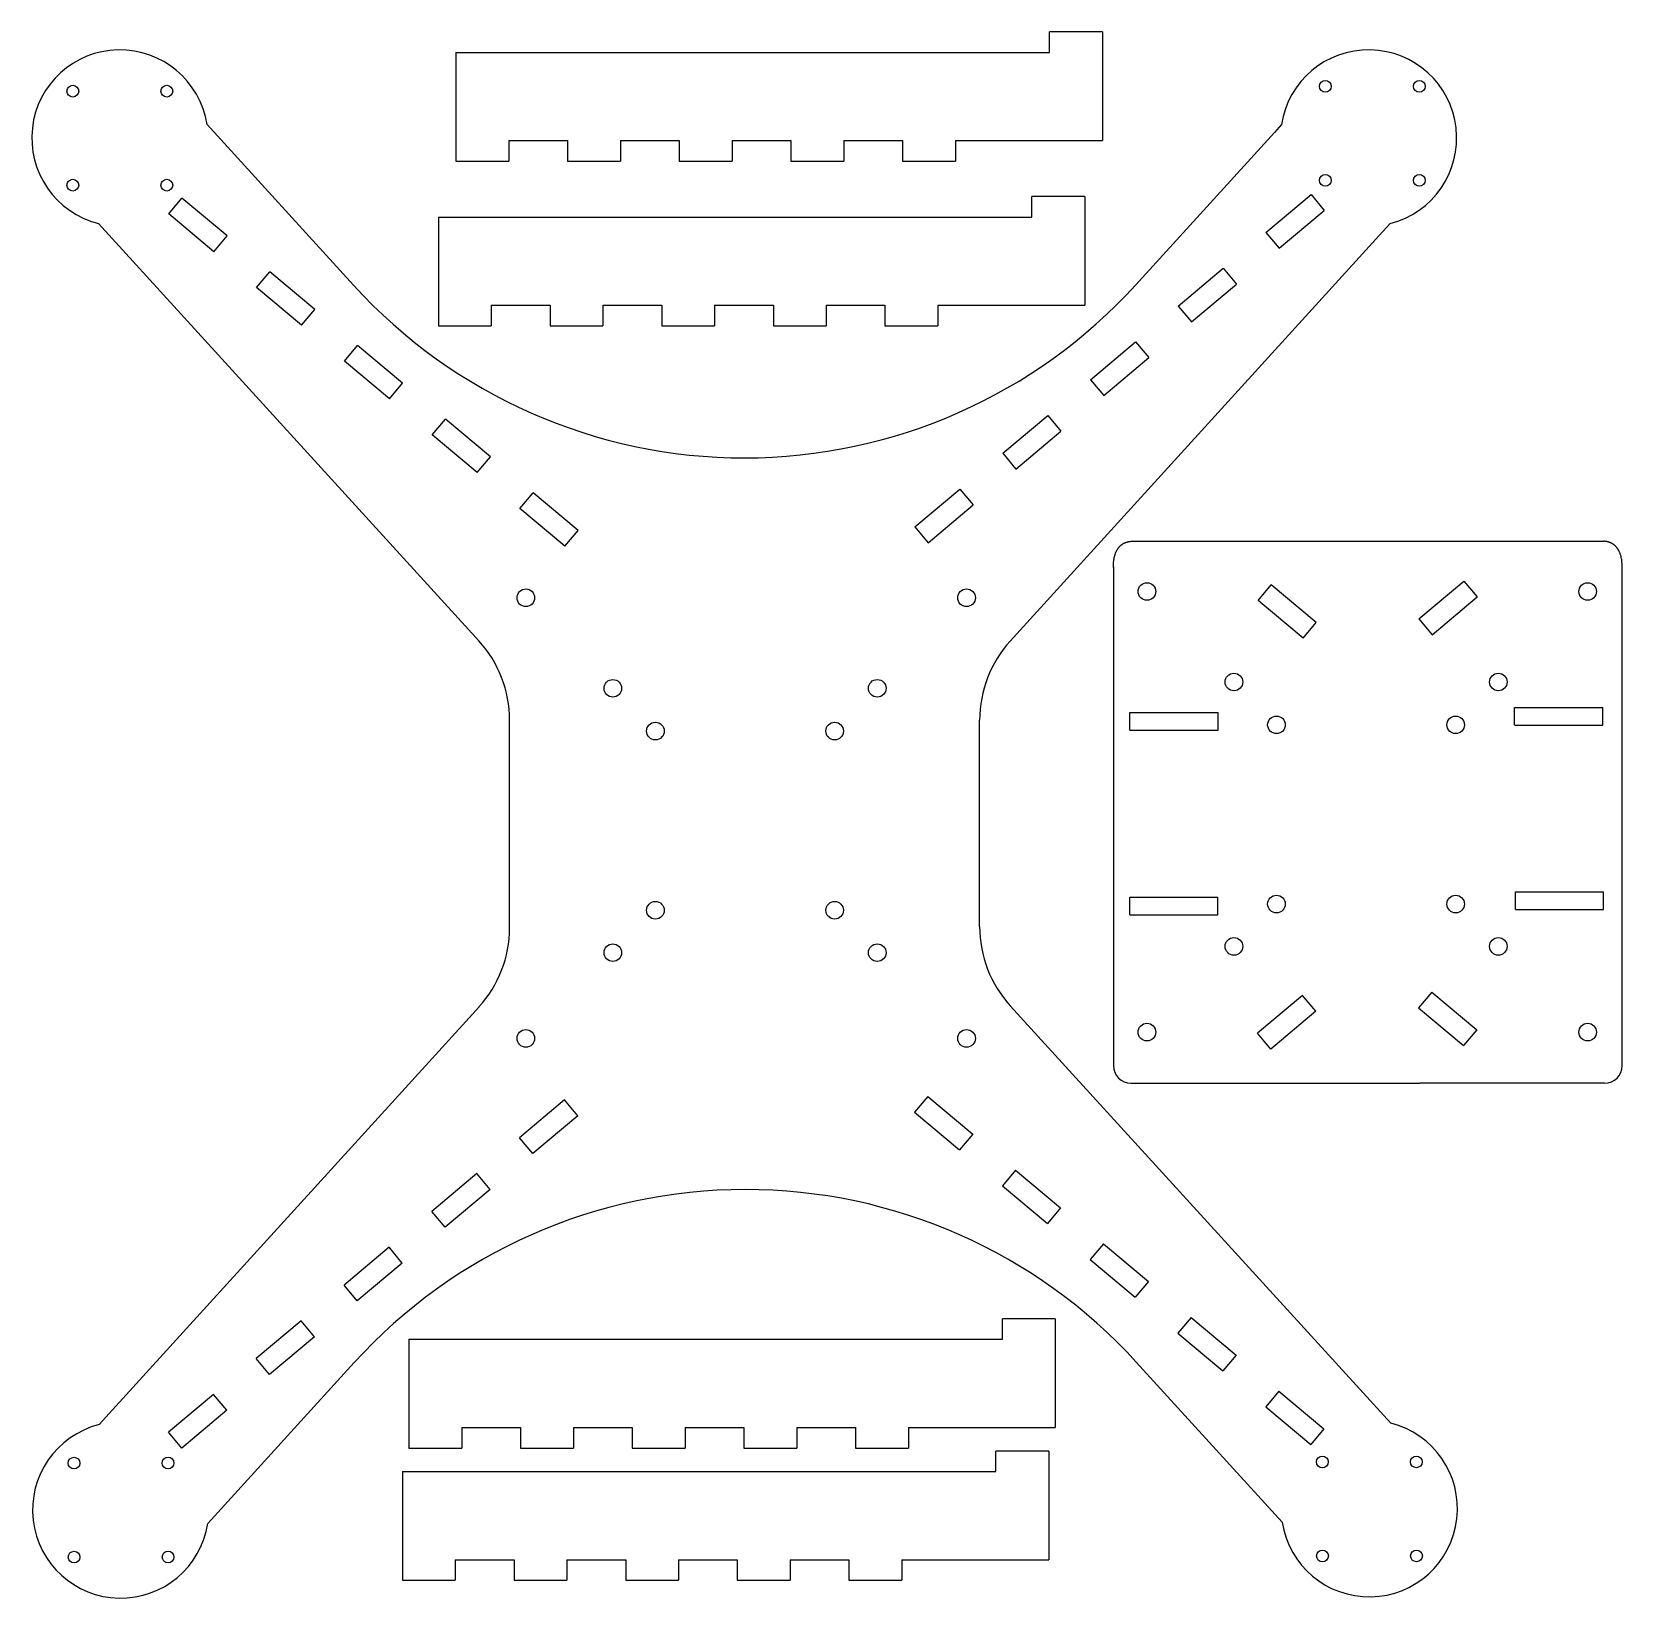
# Model space of a CAD drawing. Header units: millimetres. Extents: x 66 to 336, y 34 to 301.
import ezdxf

# ---------------------------------------------------------------- set-up
doc = ezdxf.new("R2010")
doc.units = ezdxf.units.MM
doc.layers.add('CORTES_INTERIORES', color=1, linetype='Continuous')
doc.layers.add('FRAME', color=7, linetype='Continuous')

msp = doc.modelspace()

# ---------------------------------------------------------------- linework, layer by layer
at = {"layer": 'CORTES_INTERIORES', "color": 1, "linetype": 'Continuous'}
for p, q in [((89.05, 269.88), (91.29, 272.56)), ((98.96, 266.13), (91.29, 272.56)), ((275.77, 266.73), (283.43, 273.16)), ((283.43, 273.16), (285.68, 270.48)), ((96.71, 263.45), (89.05, 269.88)), ((278.02, 264.05), (285.68, 270.48)), ((96.71, 263.45), (98.96, 266.13)), ((275.77, 266.73), (278.02, 264.05)), ((103.98, 257.34), (106.23, 260.02)), ((113.89, 253.6), (106.23, 260.02)), ((260.83, 254.2), (268.49, 260.62)), ((268.49, 260.62), (270.74, 257.94)), ((111.64, 250.92), (103.98, 257.34)), ((263.08, 251.51), (270.74, 257.94)), ((111.64, 250.92), (113.89, 253.6)), ((260.83, 254.2), (263.08, 251.51)), ((118.92, 244.81), (121.17, 247.49)), ((128.83, 241.06), (121.17, 247.49)), ((245.9, 241.66), (253.56, 248.09)), ((253.56, 248.09), (255.81, 245.41)), ((126.58, 238.38), (118.92, 244.81)), ((248.15, 238.98), (255.81, 245.41)), ((126.58, 238.38), (128.83, 241.06)), ((245.9, 241.66), (248.15, 238.98)), ((230.96, 229.13), (238.62, 235.56)), ((238.62, 235.56), (240.87, 232.87)), ((133.86, 232.27), (136.11, 234.96)), ((143.77, 228.53), (136.11, 234.96)), ((233.21, 226.45), (240.87, 232.87)), ((141.52, 225.85), (133.86, 232.27)), ((141.52, 225.85), (143.77, 228.53)), ((230.96, 229.13), (233.21, 226.45)), ((148.8, 219.74), (151.05, 222.42)), ((158.71, 215.99), (151.05, 222.42)), ((216.02, 216.59), (223.68, 223.02)), ((223.68, 223.02), (225.93, 220.34)), ((156.46, 213.31), (148.8, 219.74)), ((218.27, 213.91), (225.93, 220.34)), ((216.02, 216.59), (218.27, 213.91)), ((156.46, 213.31), (158.71, 215.99)), ((252.92, 214.16), (253.43, 214.16)), ((274.41, 204.09), (276.66, 206.77)), ((284.32, 200.34), (276.66, 206.77)), ((301.8, 200.94), (309.46, 207.37)), ((309.46, 207.37), (311.71, 204.69)), ((282.07, 197.66), (274.41, 204.09)), ((304.05, 198.26), (311.71, 204.69)), ((282.07, 197.66), (284.32, 200.34)), ((301.8, 200.94), (304.05, 198.26)), ((282.01, 136.83), (274.35, 130.41)), ((284.26, 134.15), (282.01, 136.83)), ((303.99, 137.43), (301.74, 134.75)), ((303.99, 137.43), (311.65, 131)), ((284.26, 134.15), (276.6, 127.72)), ((301.74, 134.75), (309.4, 128.32)), ((276.6, 127.72), (274.35, 130.41)), ((311.65, 131), (309.4, 128.32)), ((218.22, 119.66), (215.97, 116.98)), ((218.22, 119.66), (225.88, 113.23)), ((156.41, 119.06), (148.74, 112.63)), ((158.65, 116.38), (156.41, 119.06)), ((215.97, 116.98), (223.63, 110.55)), ((158.65, 116.38), (150.99, 109.95)), ((150.99, 109.95), (148.74, 112.63)), ((225.88, 113.23), (223.63, 110.55)), ((141.47, 106.52), (133.81, 100.1)), ((143.72, 103.84), (141.47, 106.52)), ((233.16, 107.12), (230.91, 104.44)), ((233.16, 107.12), (240.82, 100.7)), ((143.72, 103.84), (136.06, 97.41)), ((230.91, 104.44), (238.57, 98.01)), ((240.82, 100.7), (238.57, 98.01)), ((136.06, 97.41), (133.81, 100.1)), ((126.53, 93.99), (118.87, 87.56)), ((128.78, 91.31), (126.53, 93.99)), ((248.09, 94.59), (245.84, 91.91)), ((248.09, 94.59), (255.75, 88.16)), ((128.78, 91.31), (121.12, 84.88)), ((245.84, 91.91), (253.5, 85.48)), ((121.12, 84.88), (118.87, 87.56)), ((255.75, 88.16), (253.5, 85.48)), ((111.59, 81.46), (103.93, 75.03)), ((113.84, 78.77), (111.59, 81.46)), ((263.03, 82.05), (260.78, 79.37)), ((263.03, 82.05), (270.69, 75.63)), ((113.84, 78.77), (106.18, 72.35)), ((260.78, 79.37), (268.44, 72.95)), ((106.18, 72.35), (103.93, 75.03)), ((270.69, 75.63), (268.44, 72.95)), ((96.65, 68.92), (88.99, 62.49)), ((98.9, 66.24), (96.65, 68.92)), ((277.97, 69.52), (275.72, 66.84)), ((277.97, 69.52), (285.63, 63.09)), ((98.9, 66.24), (91.24, 59.81)), ((275.72, 66.84), (283.38, 60.41)), ((91.24, 59.81), (88.99, 62.49)), ((285.63, 63.09), (283.38, 60.41))]:
    msp.add_line(p, q, dxfattribs=at)
at = {"layer": 'CORTES_INTERIORES'}
for p, q in [((252.61, 185), (267.61, 185)), ((252.61, 182), (252.61, 185)), ((252.61, 181.98), (252.61, 184.98)), ((267.62, 181.98), (267.62, 184.98)), ((318.08, 185.88), (333.08, 185.88)), ((318.08, 182.88), (318.08, 185.88)), ((318.08, 182.87), (318.08, 185.87)), ((333.09, 182.87), (333.09, 185.87)), ((252.62, 181.98), (267.62, 181.98)), ((318.09, 182.87), (333.09, 182.87)), ((318.22, 154.49), (333.22, 154.49)), ((318.22, 151.49), (318.22, 154.49)), ((318.22, 151.47), (318.22, 154.47)), ((333.23, 151.47), (333.23, 154.47)), ((252.57, 153.6), (267.57, 153.6)), ((252.57, 150.6), (252.57, 153.6)), ((252.57, 150.59), (252.57, 153.59)), ((267.58, 150.59), (267.58, 153.59)), ((252.58, 150.59), (267.58, 150.59)), ((318.23, 151.47), (333.23, 151.47))]:
    msp.add_line(p, q, dxfattribs=at)
for centre in [(285.87, 291.59), (301.87, 291.59), (72.71, 290.77), (88.71, 290.77), (285.87, 275.59), (301.87, 275.59), (72.71, 274.77), (88.71, 274.77), (72.92, 57.25), (88.92, 57.27), (285.36, 57.45), (301.36, 57.46), (72.93, 41.25), (88.93, 41.27), (285.38, 41.45), (301.38, 41.46)]:
    msp.add_circle(centre, 1, dxfattribs=at)
at = {"layer": 'CORTES_INTERIORES', "linetype": 'Continuous'}
for centre in [(164.61, 189.13), (209.61, 189.13), (270.31, 190.2), (315.31, 190.2), (270.31, 145.2), (315.31, 145.2), (164.61, 144.13), (209.61, 144.13)]:
    msp.add_circle(centre, 1.5, dxfattribs=at)
at = {"layer": 'CORTES_INTERIORES', "color": 1, "linetype": 'Continuous'}
for centre in [(277.55, 182.91), (308.05, 182.91), (171.86, 181.85), (202.36, 181.85), (171.86, 151.35), (202.36, 151.35), (277.55, 152.41), (308.05, 152.41)]:
    msp.add_circle(centre, 1.5, dxfattribs=at)
at = {"layer": 'Defpoints', "color": 1, "linetype": 'Continuous'}
for centre in [(149.81, 204.54), (224.81, 204.54), (255.51, 205.61), (330.51, 205.61), (149.81, 129.54), (224.81, 129.54), (255.51, 130.61), (330.51, 130.61)]:
    msp.add_circle(centre, 1.5, dxfattribs=at)
at = {"layer": 'FRAME', "color": 0, "linetype": 'Continuous'}
for p, q in [((238.92, 297.37), (238.92, 300.87)), ((247.92, 300.87), (238.92, 300.87)), ((247.92, 300.87), (247.92, 282.37)), ((137.92, 297.37), (238.92, 297.37)), ((137.92, 297.37), (137.92, 278.87)), ((95.56, 285.09), (120.49, 257.73)), ((278.4, 285.07), (277.19, 283.74)), ((146.92, 282.37), (156.92, 282.37)), ((146.92, 282.37), (146.92, 278.87)), ((156.92, 282.37), (156.92, 278.87)), ((165.92, 282.37), (165.92, 278.87)), ((165.92, 282.37), (175.92, 282.37)), ((175.92, 282.37), (175.92, 278.87)), ((184.92, 282.37), (184.92, 278.87)), ((184.92, 282.37), (194.92, 282.37)), ((194.92, 282.37), (194.92, 278.87)), ((203.92, 282.37), (203.92, 278.87)), ((203.92, 282.37), (213.92, 282.37)), ((213.92, 282.37), (213.92, 278.87)), ((222.92, 282.37), (222.92, 278.87)), ((222.92, 282.37), (247.92, 282.37)), ((277.19, 283.74), (253.6, 257.8)), ((137.92, 278.87), (146.92, 278.87)), ((156.92, 278.87), (165.92, 278.87)), ((175.92, 278.87), (184.92, 278.87)), ((194.92, 278.87), (203.92, 278.87)), ((213.92, 278.87), (222.92, 278.87)), ((235.93, 269.34), (235.93, 272.84)), ((244.93, 272.84), (235.93, 272.84)), ((244.93, 272.84), (244.93, 254.34)), ((77.08, 268.25), (141.83, 197.2)), ((134.93, 269.34), (235.93, 269.34)), ((134.93, 269.34), (134.93, 250.84)), ((296.89, 268.25), (295.01, 266.18)), ((295.01, 266.18), (232.25, 197.16)), ((143.93, 254.34), (153.93, 254.34)), ((143.93, 254.34), (143.93, 250.84)), ((153.93, 254.34), (153.93, 250.84)), ((162.93, 254.34), (162.93, 250.84)), ((162.93, 254.34), (172.93, 254.34)), ((172.93, 254.34), (172.93, 250.84)), ((181.93, 254.34), (181.93, 250.84)), ((181.93, 254.34), (191.93, 254.34)), ((191.93, 254.34), (191.93, 250.84)), ((200.93, 254.34), (200.93, 250.84)), ((200.93, 254.34), (210.93, 254.34)), ((210.93, 254.34), (210.93, 250.84)), ((219.93, 254.34), (219.93, 250.84)), ((219.93, 254.34), (244.93, 254.34)), ((134.93, 250.84), (143.93, 250.84)), ((153.93, 250.84), (162.93, 250.84)), ((172.93, 250.84), (181.93, 250.84)), ((191.93, 250.84), (200.93, 250.84)), ((210.93, 250.84), (219.93, 250.84)), ((253.49, 214.16), (333.25, 214.16)), ((141.84, 134.9), (77.19, 63.8)), ((232.26, 135.09), (297.01, 64.04)), ((277.15, 121.92), (301.95, 121.92)), ((230.91, 78.32), (230.91, 81.82)), ((239.91, 81.82), (230.91, 81.82)), ((239.91, 81.82), (239.91, 63.32)), ((129.91, 78.32), (230.91, 78.32)), ((129.91, 78.32), (129.91, 59.82)), ((120.59, 74.37), (95.69, 46.98)), ((253.7, 74.45), (278.53, 47.2)), ((138.91, 63.32), (148.91, 63.32)), ((138.91, 63.32), (138.91, 59.82)), ((148.91, 63.32), (148.91, 59.82)), ((157.91, 63.32), (157.91, 59.82)), ((157.91, 63.32), (167.91, 63.32)), ((167.91, 63.32), (167.91, 59.82)), ((176.91, 63.32), (176.91, 59.82)), ((176.91, 63.32), (186.91, 63.32)), ((186.91, 63.32), (186.91, 59.82)), ((195.91, 63.32), (195.91, 59.82)), ((195.91, 63.32), (205.91, 63.32)), ((205.91, 63.32), (205.91, 59.82)), ((214.91, 63.32), (214.91, 59.82)), ((214.91, 63.32), (239.91, 63.32)), ((129.91, 59.82), (138.91, 59.82)), ((148.91, 59.82), (157.91, 59.82)), ((167.91, 59.82), (176.91, 59.82)), ((186.91, 59.82), (195.91, 59.82)), ((205.91, 59.82), (214.91, 59.82)), ((229.8, 55.81), (229.8, 59.31)), ((238.8, 59.31), (229.8, 59.31)), ((238.8, 59.31), (238.8, 40.81)), ((128.8, 55.81), (229.8, 55.81)), ((128.8, 55.81), (128.8, 37.31)), ((137.8, 40.81), (147.8, 40.81)), ((137.8, 40.81), (137.8, 37.31)), ((147.8, 40.81), (147.8, 37.31)), ((156.8, 40.81), (156.8, 37.31)), ((156.8, 40.81), (166.8, 40.81)), ((166.8, 40.81), (166.8, 37.31)), ((175.8, 40.81), (175.8, 37.31)), ((175.8, 40.81), (185.8, 40.81)), ((185.8, 40.81), (185.8, 37.31)), ((194.8, 40.81), (194.8, 37.31)), ((194.8, 40.81), (204.8, 40.81)), ((204.8, 40.81), (204.8, 37.31)), ((213.8, 40.81), (213.8, 37.31)), ((213.8, 40.81), (238.8, 40.81)), ((128.8, 37.31), (137.8, 37.31)), ((147.8, 37.31), (156.8, 37.31)), ((166.8, 37.31), (175.8, 37.31)), ((185.8, 37.31), (194.8, 37.31)), ((204.8, 37.31), (213.8, 37.31))]:
    msp.add_line(p, q, dxfattribs=at)
at = {"layer": 'FRAME', "color": 0}
for p, q in [((249.79, 209.83), (249.79, 124.92)), ((336.39, 124.92), (336.39, 209.72)), ((147.04, 148.35), (147.04, 183.73)), ((227.04, 148.56), (227.04, 183.7)), ((252.79, 121.92), (277.15, 121.92)), ((333.39, 121.92), (301.95, 121.92))]:
    msp.add_line(p, q, dxfattribs=at)
for points in [[(249.79, 209.72), (249.79, 209.95), (249.8, 210.17), (249.81, 210.39), (249.83, 210.6), (249.85, 210.8), (249.88, 211), (249.91, 211.18), (249.94, 211.37), (249.98, 211.54), (250.03, 211.71), (250.08, 211.87), (250.1, 211.95), (250.13, 212.03), (250.16, 212.1), (250.18, 212.18), (250.21, 212.25), (250.24, 212.32), (250.28, 212.39), (250.31, 212.46), (250.34, 212.52), (250.37, 212.59), (250.41, 212.65), (250.45, 212.71), (250.48, 212.77), (250.52, 212.83), (250.56, 212.89), (250.6, 212.95), (250.64, 213), (250.68, 213.05), (250.72, 213.11), (250.76, 213.16), (250.8, 213.21), (250.85, 213.25), (250.89, 213.3), (250.94, 213.35), (250.98, 213.39), (251.03, 213.43), (251.08, 213.47), (251.12, 213.51), (251.17, 213.55), (251.22, 213.59), (251.27, 213.62), (251.32, 213.66), (251.37, 213.69), (251.42, 213.72), (251.48, 213.75), (251.53, 213.78), (251.58, 213.81), (251.64, 213.84), (251.69, 213.87), (251.74, 213.89), (251.8, 213.91), (251.86, 213.94), (251.91, 213.96), (251.97, 213.98), (252.02, 214), (252.08, 214.02), (252.14, 214.03), (252.2, 214.05), (252.26, 214.06), (252.32, 214.08), (252.38, 214.09), (252.44, 214.1), (252.5, 214.11), (252.56, 214.12), (252.68, 214.14), (252.8, 214.15), (252.92, 214.16), (253.05, 214.16), (253.17, 214.16), (253.3, 214.16), (253.43, 214.15), (253.49, 214.15)], [(336.39, 209.72), (336.39, 209.95), (336.38, 210.17), (336.37, 210.39), (336.35, 210.6), (336.33, 210.8), (336.3, 211), (336.27, 211.18), (336.23, 211.37), (336.19, 211.54), (336.15, 211.71), (336.1, 211.87), (336.07, 211.95), (336.05, 212.03), (336.02, 212.1), (335.99, 212.18), (335.96, 212.25), (335.93, 212.32), (335.9, 212.39), (335.87, 212.46), (335.84, 212.52), (335.8, 212.59), (335.77, 212.65), (335.73, 212.71), (335.69, 212.77), (335.66, 212.83), (335.62, 212.89), (335.58, 212.95), (335.54, 213), (335.5, 213.05), (335.46, 213.11), (335.42, 213.16), (335.37, 213.21), (335.33, 213.25), (335.28, 213.3), (335.24, 213.34), (335.19, 213.39), (335.15, 213.43), (335.1, 213.47), (335.05, 213.51), (335, 213.55), (334.95, 213.59), (334.9, 213.62), (334.85, 213.66), (334.8, 213.69), (334.75, 213.72), (334.7, 213.75), (334.65, 213.78), (334.59, 213.81), (334.54, 213.84), (334.49, 213.86), (334.43, 213.89), (334.38, 213.91), (334.32, 213.94), (334.26, 213.96), (334.21, 213.98), (334.15, 214), (334.09, 214.01), (334.04, 214.03), (333.98, 214.05), (333.92, 214.06), (333.86, 214.08), (333.8, 214.09), (333.74, 214.1), (333.68, 214.11), (333.62, 214.12), (333.5, 214.14), (333.38, 214.15), (333.25, 214.16)]]:
    msp.add_lwpolyline(points, dxfattribs=at)
at = {"layer": 'FRAME', "color": 0, "linetype": 'Continuous'}
for centre, radius, start, end in [((80.73, 282.8), 15, 8.7871, 255.9017), ((293.22, 282.8), 15, 284.1617, 171.2763), ((187.01, 318.35), 90, 222.3444, 317.719), ((187.18, 13.82), 90, 42.3444, 137.719), ((80.86, 49.26), 15, 104.1617, 351.2763), ((293.35, 49.49), 15, 188.7871, 75.9017)]:
    msp.add_arc(centre, radius, start, end, dxfattribs=at)
at = {"layer": 'FRAME', "color": 0}
for centre, radius, start, end in [((127.04, 183.73), 20, 0, 42.3444), ((247.04, 183.7), 20, 137.719, 180), ((127.04, 148.35), 20, 317.719, 0), ((247.04, 148.56), 20, 180, 222.3444), ((252.79, 124.92), 3, 180, 270), ((333.39, 124.92), 3, 270, 360)]:
    msp.add_arc(centre, radius, start, end, dxfattribs=at)

doc.saveas('drawing.dxf')
